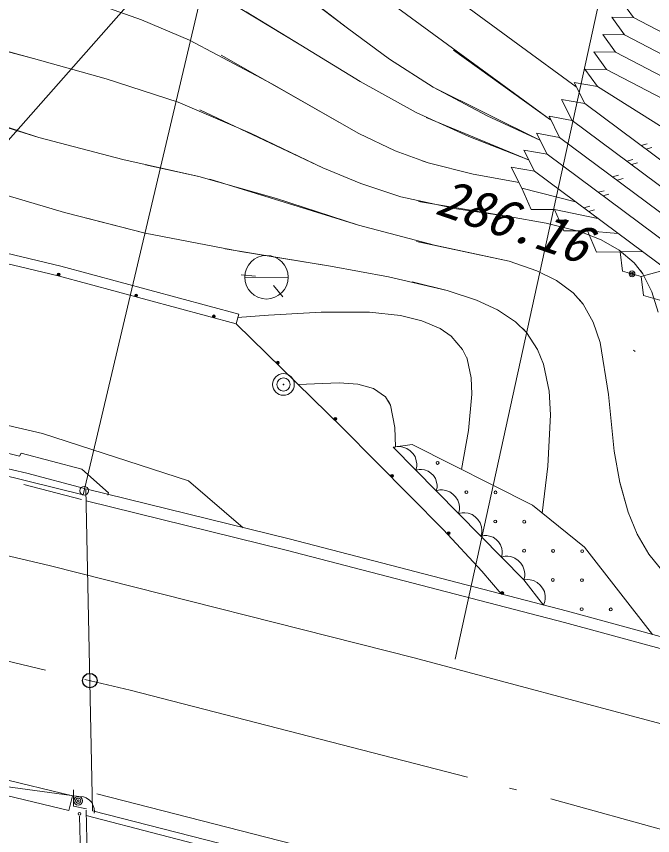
# Model space of a CAD drawing. Units: millimetres, scale not verified. Extents: x 40000 to 680000, y 20000 to 380000.
# Drawn here: x 229903 to 251809, y 286834 to 315058 of the extents above; entities that cross this region are included whole.
import ezdxf
from ezdxf.enums import TextEntityAlignment as Align

# ---------------------------------------------------------------- set-up
doc = ezdxf.new("R2010")
doc.units = ezdxf.units.MM
doc.header["$LTSCALE"] = 1000
doc.header["$PDMODE"] = 32
doc.header["$PDSIZE"] = 500
doc.linetypes.add('LONG_DASHED_DOTTED', pattern=[15.25, 12, -1.5, 0.25, -1.5])
for name, color, linetype, lineweight in [('M-BGD', 7, 'Continuous', 13), ('M-BMK', 2, 'LONG_DASHED_DOTTED', 13), ('M-BMK-HTXT', 7, 'Continuous', 13), ('M-STR-STR1', 1, 'Continuous', 13)]:
    doc.layers.add(name, color=color, linetype=linetype, lineweight=lineweight)
doc.layers.add('M-OTRS', color=6, linetype='Continuous')
doc.styles.add('ＭＳ ゴシック', font='')
doc.styles.get('ＭＳ ゴシック').set_extended_font_data('MS Gothic')

msp = doc.modelspace()

# ---------------------------------------------------------------- linework, layer by layer
at = {"layer": 'M-BGD'}
for p, q in [((249469, 333265), (220617, 300596)), ((241305, 314652), (238141, 317066)), ((248298, 311492), (240461, 317234)), ((241305, 314652), (239081, 316368)), ((234211, 314939), (232327, 315607)), ((247164, 314101), (245154, 315587)), ((251152, 315014), (250713, 315621)), ((239694, 314072), (237550, 315364)), ((230496, 313610), (224818, 315120)), ((239694, 314072), (237809, 315215)), ((250403, 315027), (251152, 315014)), ((250842, 314419), (250403, 315027)), ((251152, 315014), (261986, 309352)), ((235868, 314243), (234211, 314939)), ((230496, 313610), (226426, 314679)), ((242755, 313588), (241305, 314652)), ((250092, 314433), (250842, 314419)), ((250531, 313825), (250092, 314433)), ((238725, 312722), (235868, 314243)), ((250842, 314419), (261133, 309041)), ((241743, 312816), (239694, 314072)), ((248298, 311492), (244953, 313897)), ((249182, 312636), (247164, 314101)), ((232999, 312905), (230496, 313610)), ((241689, 311018), (236955, 313719)), ((244256, 312620), (242755, 313588)), ((249782, 313838), (250531, 313825)), ((250221, 313231), (249782, 313838)), ((250531, 313825), (261047, 308330)), ((249471, 313244), (250221, 313231)), ((249910, 312637), (249471, 313244)), ((250221, 313231), (260960, 307619)), ((230674, 310891), (224340, 312918)), ((235468, 312106), (232999, 312905)), ((243664, 311752), (241743, 312816)), ((249111, 312780), (249910, 312637)), ((249476, 312054), (249111, 312780)), ((241689, 311018), (238725, 312722)), ((246112, 311635), (244256, 312620)), ((247931, 310788), (244256, 312620)), ((249910, 312637), (259475, 306625)), ((248677, 312197), (249476, 312054)), ((249042, 311472), (248677, 312197)), ((230674, 310891), (227041, 312010)), ((237964, 311030), (235468, 312106)), ((249476, 312054), (256307, 306961)), ((240453, 309841), (236222, 311834)), ((245487, 310919), (243664, 311752)), ((247931, 310788), (246112, 311635)), ((248242, 311615), (249042, 311472)), ((248608, 310890), (248242, 311615)), ((247538, 310115), (244012, 311576)), ((249042, 311472), (255670, 306530)), ((233573, 310124), (230674, 310891)), ((240453, 309841), (237964, 311030)), ((242948, 310427), (241689, 311018)), ((247538, 310115), (245487, 310919)), ((248173, 310307), (247808, 311033)), ((247808, 311033), (248608, 310890)), ((248608, 310890), (255033, 306099)), ((251416, 310608), (251627, 310663)), ((251577, 310488), (251786, 310544)), ((244079, 310014), (242948, 310427)), ((247374, 310450), (248173, 310307)), ((247739, 309725), (247374, 310450)), ((248173, 310307), (254396, 305668)), ((236180, 309537), (233573, 310124)), ((236180, 309537), (234346, 309943)), ((244079, 310014), (243871, 310080)), ((245626, 309627), (244079, 310014)), ((245626, 309627), (244079, 310014)), ((250921, 310071), (251132, 310126)), ((251082, 309951), (251291, 310007)), ((241758, 309301), (240453, 309841)), ((241758, 309301), (240453, 309841)), ((247209, 309336), (245626, 309627)), ((247209, 309336), (245626, 309627)), ((246940, 309868), (247739, 309725)), ((247305, 309143), (246940, 309868)), ((247739, 309725), (253759, 305237)), ((238855, 308784), (236180, 309537)), ((238855, 308784), (236180, 309537)), ((241682, 307862), (236569, 309451)), ((250426, 309534), (250637, 309589)), ((250586, 309414), (250796, 309470)), ((231562, 308306), (228686, 309152)), ((243135, 308842), (241758, 309301)), ((243135, 308842), (241758, 309301)), ((247305, 309143), (247625, 308399)), ((247305, 309143), (249158, 308667)), ((241682, 307862), (238855, 308784)), ((241682, 307862), (238855, 308784)), ((245054, 308432), (243135, 308842)), ((249931, 308997), (250142, 309052)), ((250091, 308877), (250301, 308933)), ((222750, 308522), (231428, 306457)), ((246845, 308164), (243753, 308678)), ((249436, 308460), (249647, 308515)), ((234335, 307595), (231562, 308306)), ((246845, 308164), (245054, 308432)), ((247625, 308399), (248434, 308409)), ((248434, 308409), (248754, 307665)), ((248434, 308409), (249926, 308094)), ((249596, 308340), (249806, 308396)), ((231342, 306117), (222673, 308180)), ((234335, 307595), (232330, 308105)), ((248142, 307939), (246845, 308164)), ((248142, 307939), (246845, 308164)), ((249334, 307633), (248142, 307939)), ((249334, 307633), (248142, 307939)), ((244301, 307177), (241682, 307862)), ((248754, 307665), (249563, 307675)), ((249563, 307675), (250615, 307581)), ((249563, 307675), (249882, 306931)), ((237616, 306954), (234335, 307595)), ((237616, 306954), (234335, 307595)), ((250042, 307359), (249334, 307633)), ((250042, 307359), (249334, 307633)), ((246867, 306621), (243685, 307307)), ((246867, 306621), (244301, 307177)), ((250660, 307009), (250042, 307359)), ((250660, 307009), (250042, 307359)), ((240713, 306447), (237090, 307046)), ((240713, 306447), (237616, 306954)), ((240713, 306447), (237616, 306954)), ((249882, 306931), (250692, 306941)), ((251171, 306568), (250660, 307009)), ((251171, 306568), (250660, 307009)), ((250692, 306941), (251457, 306953)), ((250692, 306941), (250774, 306279)), ((247828, 306296), (246867, 306621)), ((247828, 306296), (246867, 306621)), ((251472, 306185), (251171, 306568)), ((251472, 306185), (251171, 306568)), ((231428, 306457), (237558, 304800)), ((242710, 306086), (240713, 306447)), ((242710, 306086), (240713, 306447)), ((248503, 305959), (247828, 306296)), ((248503, 305959), (247828, 306296)), ((250774, 306279), (251417, 306100)), ((251472, 306185), (251388, 306306)), ((251417, 306100), (252288, 306334)), ((237467, 304462), (231342, 306117)), ((238140, 306105), (237642, 306152)), ((237763, 306062), (239263, 306079)), ((244737, 305615), (242710, 306086)), ((244737, 305615), (242710, 306086)), ((249070, 305531), (248503, 305959)), ((251417, 306100), (251499, 305438)), ((251787, 305570), (251472, 306185)), ((251787, 305570), (251472, 306185)), ((238755, 305784), (239077, 305401)), ((244737, 305615), (243532, 305909)), ((245740, 305285), (244737, 305615)), ((249419, 305138), (249070, 305531)), ((251499, 305438), (252142, 305260)), ((252002, 304867), (251787, 305570)), ((252002, 304867), (251787, 305570)), ((246467, 304949), (245740, 305285)), ((249419, 305138), (249306, 305282)), ((249762, 304527), (249419, 305138)), ((249762, 304527), (249419, 305138)), ((240396, 304872), (238586, 304768)), ((242066, 304864), (240396, 304872)), ((243124, 304749), (242066, 304864)), ((247090, 304532), (246467, 304949)), ((237558, 304800), (237467, 304462)), ((238586, 304768), (237521, 304686)), ((243863, 304572), (243124, 304749)), ((244490, 304304), (243863, 304572)), ((241127, 300886), (237467, 304462)), ((244876, 304036), (244490, 304304)), ((247462, 304167), (247090, 304532)), ((247462, 304167), (247353, 304289)), ((250001, 303828), (249762, 304527)), ((250001, 303828), (249762, 304527)), ((245265, 303579), (244876, 304036)), ((247845, 303579), (247462, 304167)), ((247845, 303579), (247462, 304167)), ((250292, 302026), (250001, 303828)), ((250292, 302026), (250001, 303828)), ((245423, 303262), (245265, 303579)), ((248047, 303079), (247845, 303579)), ((248047, 303079), (247845, 303579)), ((251151, 303557), (251210, 303513)), ((245423, 303262), (245408, 303303)), ((245567, 302607), (245423, 303262)), ((245567, 302607), (245423, 303262)), ((248243, 302149), (248047, 303079)), ((248243, 302149), (248047, 303079)), ((245588, 302046), (245567, 302607)), ((245588, 302046), (245567, 302607)), ((241011, 302438), (239605, 302373)), ((241660, 302389), (241011, 302438)), ((242204, 302238), (241660, 302389)), ((230011, 299911), (220205, 302221)), ((242608, 301949), (242204, 302238)), ((245469, 300795), (245588, 302046)), ((245469, 300795), (245588, 302046)), ((248296, 301333), (248243, 302149)), ((248296, 301333), (248243, 302149)), ((250491, 300081), (250292, 302026)), ((250491, 300081), (250292, 302026)), ((230804, 300689), (225353, 301952)), ((242789, 301660), (242608, 301949)), ((242789, 301660), (242710, 301815)), ((242939, 300895), (242789, 301660)), ((242939, 300895), (242789, 301660)), ((222451, 301167), (230265, 299319)), ((248206, 299565), (248296, 301333)), ((248206, 299565), (248296, 301333)), ((232198, 298571), (222516, 300983)), ((244613, 297364), (241127, 300886)), ((242961, 300232), (242939, 300895)), ((242961, 300232), (242939, 300895)), ((230804, 300689), (235832, 299060)), ((245232, 299451), (245469, 300795)), ((245232, 299451), (245469, 300795)), ((242872, 300220), (243525, 300308)), ((247374, 295647), (242872, 300220)), ((243008, 300238), (242884, 300208)), ((243102, 300237), (243008, 300238)), ((243210, 300221), (243102, 300237)), ((243350, 300173), (243210, 300221)), ((243458, 300094), (243350, 300173)), ((243551, 300000), (243458, 300094)), ((243525, 300308), (247670, 298217)), ((250680, 299001), (250491, 300081)), ((250680, 299001), (250491, 300081)), ((230070, 300007), (230011, 299911)), ((232160, 299454), (230070, 300007)), ((243628, 299891), (243551, 300000)), ((243673, 299750), (243628, 299891)), ((243688, 299641), (243673, 299750)), ((243655, 299424), (243687, 299548)), ((243687, 299548), (243688, 299641)), ((248012, 297938), (248206, 299565)), ((248012, 297938), (248206, 299565)), ((232253, 298794), (230265, 299319)), ((233069, 298640), (232160, 299454)), ((243769, 299451), (243655, 299424)), ((243853, 299451), (243769, 299451)), ((243952, 299436), (243853, 299451)), ((244079, 299392), (243952, 299436)), ((244178, 299321), (244079, 299392)), ((244262, 299235), (244178, 299321)), ((244332, 299136), (244262, 299235)), ((230163, 298933), (232150, 298408)), ((237706, 297438), (235832, 299060)), ((244373, 299008), (244332, 299136)), ((244387, 298909), (244373, 299008)), ((244386, 298824), (244387, 298909)), ((250962, 297978), (250677, 299015)), ((250962, 297978), (250680, 299001)), ((250962, 297978), (250680, 299001)), ((233069, 298640), (233050, 298563)), ((244357, 298711), (244386, 298824)), ((244482, 298741), (244357, 298711)), ((244575, 298741), (244482, 298741)), ((244684, 298724), (244575, 298741)), ((244823, 298676), (244684, 298724)), ((244932, 298598), (244823, 298676)), ((232302, 298369), (239195, 296666)), ((245024, 298504), (244932, 298598)), ((245101, 298394), (245024, 298504)), ((245147, 298254), (245101, 298394)), ((245129, 297927), (245161, 298052)), ((245161, 298145), (245147, 298254)), ((245161, 298052), (245161, 298145)), ((247670, 298217), (249462, 296773)), ((231078, 296124), (223001, 298037)), ((245253, 297957), (245129, 297927)), ((245347, 297957), (245253, 297957)), ((245455, 297940), (245347, 297957)), ((245595, 297893), (245455, 297940)), ((245703, 297814), (245595, 297893)), ((245796, 297720), (245703, 297814)), ((251275, 297217), (250962, 297978)), ((245873, 297610), (245796, 297720)), ((245918, 297470), (245873, 297610)), ((245925, 295942), (244613, 297364)), ((245900, 297143), (245932, 297268)), ((245933, 297361), (245918, 297470)), ((245932, 297268), (245933, 297361)), ((251676, 296528), (251275, 297217)), ((246014, 297171), (245900, 297143)), ((246099, 297170), (246014, 297171)), ((246197, 297155), (246099, 297170)), ((246324, 297112), (246197, 297155)), ((246423, 297040), (246324, 297112)), ((246507, 296955), (246423, 297040)), ((246577, 296855), (246507, 296955)), ((239195, 296666), (248773, 294178)), ((246618, 296728), (246577, 296855)), ((246632, 296629), (246618, 296728)), ((249462, 296773), (251805, 293763)), ((246602, 296431), (246631, 296544)), ((246727, 296461), (246602, 296431)), ((246631, 296544), (246632, 296629)), ((246820, 296460), (246727, 296461)), ((246929, 296444), (246820, 296460)), ((247068, 296396), (246929, 296444)), ((247177, 296317), (247068, 296396)), ((252171, 295927), (251676, 296528)), ((243601, 292956), (231078, 296124)), ((247269, 296223), (247177, 296317)), ((247346, 296114), (247269, 296223)), ((247392, 295974), (247346, 296114)), ((246593, 295158), (245925, 295942)), ((247406, 295865), (247392, 295974)), ((247406, 295771), (247406, 295865)), ((247374, 295647), (247406, 295771)), ((248057, 294778), (247374, 295647)), ((247505, 295658), (247377, 295642)), ((247597, 295647), (247505, 295658)), ((247704, 295619), (247597, 295647)), ((247837, 295556), (247704, 295619)), ((247936, 295466), (247837, 295556)), ((248018, 295362), (247936, 295466)), ((248082, 295245), (248018, 295362)), ((248112, 295100), (248082, 295245)), ((248103, 294897), (248114, 294990)), ((248114, 294990), (248112, 295100)), ((248057, 294778), (248103, 294897)), ((248773, 294178), (258756, 291445)), ((253238, 290386), (243601, 292956)), ((231832, 288199), (224821, 289913)), ((231709, 287694), (224703, 289406)), ((232051, 288185), (224167, 289240)), ((231832, 288199), (231709, 287694)), ((231865, 288416), (231873, 287848)), ((232051, 288185), (232210, 288164)), ((232674, 288273), (243124, 285599)), ((232210, 288164), (232306, 288131)), ((232306, 288131), (232417, 288055)), ((232417, 288055), (232489, 287985)), ((232489, 287985), (232538, 287898)), ((232538, 287898), (232581, 287771)), ((231873, 287848), (232316, 287751)), ((232300, 287714), (232438, 283120)), ((232588, 287669), (232580, 287610)), ((232581, 287771), (232588, 287669)), ((232232, 281834), (232078, 287509)), ((238408, 285943), (232306, 287532))]:
    msp.add_line(p, q, dxfattribs=at)
for centre, radius in [((238513, 306070), 750), ((251101, 306188), 100), ((251101, 306188), 60), ((231354, 306166), 50), ((231355, 306166), 50), ((231354, 306166), 30), ((231355, 306166), 30), ((231354, 306166), 10), ((231355, 306166), 10), ((251101, 306188), 20), ((234028, 305443), 50), ((234028, 305443), 30), ((234028, 305443), 10), ((236701, 304721), 50), ((236701, 304721), 30), ((236701, 304721), 10), ((238905, 303127), 50), ((238905, 303127), 30), ((238905, 303127), 10), ((239099, 302376), 373), ((239099, 302376), 229), ((239099, 302376), 11.2), ((240886, 301191), 50), ((240886, 301191), 30), ((240886, 301191), 10), ((244406, 299673), 50), ((242839, 299228), 50), ((242839, 299228), 30), ((242839, 299228), 10), ((232234, 298717), 150), ((245398, 298665), 50), ((246398, 298657), 50), ((246391, 297657), 50), ((247391, 297649), 50), ((244783, 297254), 50), ((244783, 297254), 30), ((244783, 297254), 10), ((247383, 296650), 50), ((248383, 296642), 50), ((249383, 296634), 50), ((248375, 295642), 50), ((249375, 295634), 50), ((246631, 295190), 50), ((246631, 295190), 30), ((246631, 295190), 10), ((249367, 294634), 50), ((250367, 294626), 50), ((232031, 288036), 150), ((232031, 288036), 90), ((232031, 288036), 30), ((232076, 287584), 50)]:
    msp.add_circle(centre, radius, dxfattribs=at)
at = {"layer": 'M-BMK'}
for p, q in [((219227, 295295), (232256, 292215)), ((232256, 292215), (233815, 291847)), ((233815, 291847), (248307, 288103)), ((248307, 288103), (259399, 285028))]:
    msp.add_line(p, q, dxfattribs=at)
at = {"layer": 'M-BMK-HTXT'}
for p, q in [((242478, 342057), (232198, 298571)), ((245012, 292908), (251599, 323027))]:
    msp.add_line(p, q, dxfattribs=at)
at = {"layer": 'M-OTRS'}
msp.add_point((232431, 292174), dxfattribs=at)
at = {"layer": 'M-STR-STR1'}
for p, q in [((239291, 297055), (232294, 298783)), ((232525, 287692), (232294, 298783)), ((248876, 294565), (239291, 297055)), ((258862, 291831), (248876, 294565)), ((232525, 287692), (242970, 285019))]:
    msp.add_line(p, q, dxfattribs=at)

# ---------------------------------------------------------------- texts
at = {"layer": 'M-BGD', "style": 'ＭＳ ゴシック', "oblique": 15}
msp.add_text('286.16', height=1320, rotation=341, dxfattribs=at).set_placement((244138, 307902), align=Align.BOTTOM_LEFT)

doc.saveas('drawing.dxf')
